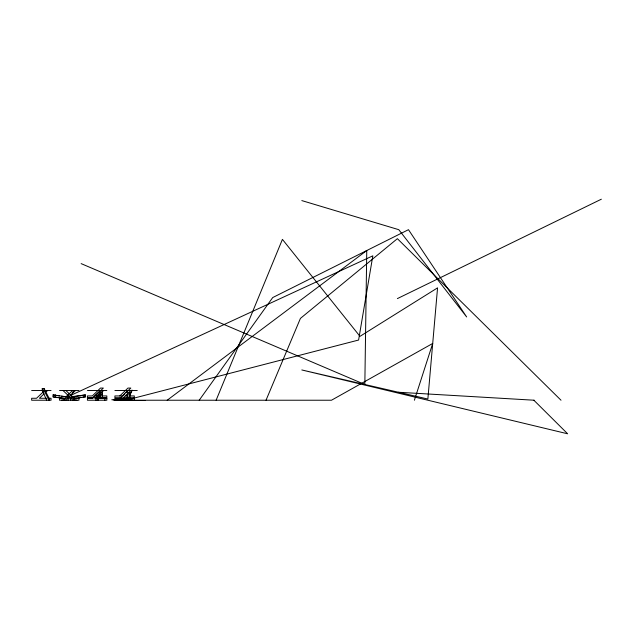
<?xml version="1.0" encoding="UTF-8"?>
<svg xmlns="http://www.w3.org/2000/svg" width="633" height="633" viewBox="0 0 633 633"><rect width="100%" height="100%" fill="white"/><g stroke="black" fill="none" stroke-linecap="round" stroke-linejoin="round"><path stroke-width="0.95" d="M99.982 393.71L99.816 397.769L100.038 392.966L102.411 392.966L102.19 397.769M102.245 395.198L102.411 392.966M127.51 392.966L127.288 397.769L127.51 392.966L129.884 392.966L129.662 397.769L129.884 392.966M414.401 400.23L432.711 343.45L331.478 400.23L114.905 400.23L114.905 398.402L134.299 398.402L134.299 400.23M216.122 400.23L282.421 239.377L359.987 336.345L437.561 287.857L427.868 399.043L301.814 369.957L567.643 433.795L533.872 400.23M266.018 400.23L300.422 318.407L397.389 238.673L561.004 400.23M71.276 395.823L73.721 390.537M97.134 400.23L100.394 393.18M128.127 398.545L132.036 390.086M127.557 400.23L128.784 397.587M129.599 395.823L132.044 390.537M199.205 400.23L272.72 297.557L408.475 229.684L466.648 316.951L398.774 229.684L301.814 200.59M119.803 395.941L127.953 388.069L130.809 388.069L126.054 392.658M119.803 398.402L127.953 390.537M124.693 393.971L122.652 395.941L114.905 395.941L114.905 397.769L121.576 397.769M122.652 398.402L130.809 390.537M43.337 391.827L36.548 398.268L31.65 398.268L31.65 400.23L51.044 400.23L51.044 398.268L48.132 398.268M44.152 393.758L39.396 398.268L46.723 398.268M46.193 391.827L47.546 390.537M65.792 396.978L72.589 390.537M68.649 396.978L75.438 390.537M167.191 400.23L366.76 250.533L364.837 384.5L81.143 263.621M397.389 298.602L601.35 199.205M70.983 395.269L372.829 255.827L358.602 340.04L125.832 400.23L125.793 398.402M69.915 396.954L65.246 396.812M71.79 396.662L85.4 394.913L85.4 396.875L75.098 398.481M72.289 396.954L85.4 394.913M61.488 400.23L64.297 399.795M78.342 397.603L81.151 397.168M63.862 400.23L66.671 399.795M46.723 400.23L42.261 390.537L42.261 388.575L44.088 388.575L49.097 398.268L49.097 400.23L44.088 390.537L44.088 388.575M31.65 390.537L51.044 390.537M59.542 390.537L78.935 390.537M87.433 390.537L106.827 390.537M114.905 390.537L137.258 390.537M100.038 394.794L102.411 394.794M127.51 394.794L129.884 394.794M62.445 398.331L53.077 396.875L53.077 394.913L76.989 398.268M100.782 395.941L95.179 395.941L103.337 388.069L100.481 388.069L92.331 395.941L87.433 395.941L87.433 397.769L106.827 397.769L106.827 395.941L101.976 395.941M125.437 395.941L127.692 395.941M129.448 395.941L134.299 395.941L134.299 397.769L122.826 397.769M53.077 396.875L65.753 398.481M83.026 396.875L85.4 396.875M87.433 398.402L92.331 398.402L100.481 390.537L92.331 398.268L87.433 398.268L87.433 400.23L106.827 400.23L106.827 398.268L95.179 398.268L103.337 390.537L95.179 398.402L106.827 398.402M111.796 399.763L126.972 399.763M122.137 399.89L132.985 399.89M113.244 399.945L127.257 399.945M122.675 400.483L144.989 400.483M398.434 392.254L534.252 400.23M53.077 394.913L55.886 395.348M57.761 395.641L59.637 395.934M61.504 396.226L63.379 396.519M74.18 399.795L76.989 400.23M71.806 399.795L74.615 400.23M65.887 390.537L74.037 398.268M63.039 390.537L71.189 398.268M42.261 388.575L43.479 391.218M129.662 398.402L129.662 400.23M123.419 398.402L123.419 400.23M104.88 398.268L104.88 400.23M98.321 398.268L98.321 400.23M95.947 398.268L95.947 400.23M74.298 398.268L74.298 400.23M70.429 398.268L70.429 400.23M68.047 398.268L68.047 400.23M55.451 394.913L55.451 396.875M78.935 398.268L59.542 398.268L59.542 400.23L78.935 400.23L78.935 398.268"/></g></svg>
